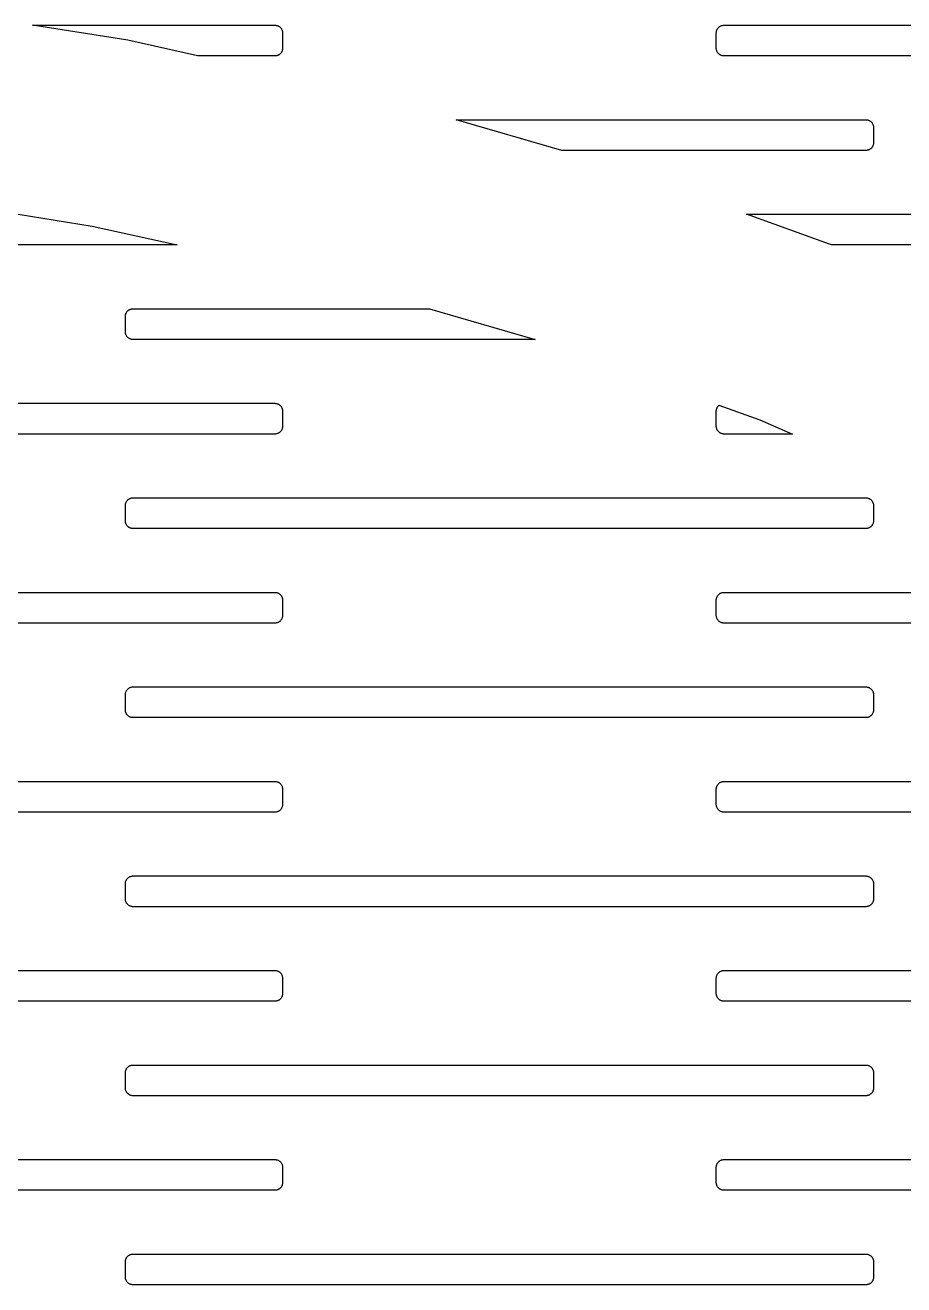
# Model space of a CAD drawing. Header units: metres. Extents: x -217 to 217, y -217 to 217.
# Drawn here: x 26.4 to 63.6, y 108.7 to 162 of the extents above; entities that cross this region are included whole.
import ezdxf

# ---------------------------------------------------------------- set-up
doc = ezdxf.new("R2010")
doc.units = ezdxf.units.M

msp = doc.modelspace()

# ---------------------------------------------------------------- linework, layer by layer
for p, q in [((30.777, 161.339), (26.7414, 161.978)), ((26.7414, 161.978), (37.0028, 161.978)), ((37.0028, 161.978), (37.0232, 161.977)), ((37.0232, 161.977), (37.0435, 161.975)), ((37.0435, 161.975), (37.0637, 161.972)), ((37.0637, 161.972), (37.0836, 161.968)), ((37.0836, 161.968), (37.1032, 161.962)), ((37.1032, 161.962), (37.1224, 161.955)), ((37.1224, 161.955), (37.1412, 161.947)), ((37.1412, 161.947), (37.1594, 161.938)), ((37.1594, 161.938), (37.1769, 161.927)), ((37.1769, 161.927), (37.1938, 161.916)), ((37.1938, 161.916), (37.21, 161.903)), ((37.21, 161.903), (37.2253, 161.89)), ((37.2253, 161.89), (37.2397, 161.875)), ((37.2397, 161.875), (37.2532, 161.86)), ((37.2532, 161.86), (37.2657, 161.844)), ((37.2657, 161.844), (37.2772, 161.827)), ((37.2772, 161.827), (37.2876, 161.809)), ((37.2876, 161.809), (37.2969, 161.791)), ((37.2969, 161.791), (37.305, 161.772)), ((37.305, 161.772), (37.3119, 161.753)), ((37.3119, 161.753), (37.3176, 161.734)), ((37.3176, 161.734), (37.322, 161.714)), ((37.322, 161.714), (37.3252, 161.694)), ((37.3252, 161.694), (37.3271, 161.673)), ((37.3271, 161.673), (37.3278, 161.653)), ((37.3278, 161.653), (37.3278, 161.003)), ((55.6778, 161.653), (55.6784, 161.673)), ((55.6778, 161.003), (55.6778, 161.653)), ((55.6784, 161.673), (55.6804, 161.694)), ((55.6804, 161.694), (55.6835, 161.714)), ((55.6835, 161.714), (55.688, 161.734)), ((55.688, 161.734), (55.6937, 161.753)), ((55.6937, 161.753), (55.7006, 161.772)), ((55.7006, 161.772), (55.7087, 161.791)), ((55.7087, 161.791), (55.718, 161.809)), ((55.718, 161.809), (55.7284, 161.827)), ((55.7284, 161.827), (55.7399, 161.844)), ((55.7399, 161.844), (55.7524, 161.86)), ((55.7524, 161.86), (55.7659, 161.875)), ((55.7659, 161.875), (55.7803, 161.89)), ((55.7803, 161.89), (55.7956, 161.903)), ((55.7956, 161.903), (55.8118, 161.916)), ((55.8118, 161.916), (55.8286, 161.927)), ((55.8286, 161.927), (55.8462, 161.938)), ((55.8462, 161.938), (55.8644, 161.947)), ((55.8644, 161.947), (55.8831, 161.955)), ((55.8831, 161.955), (55.9024, 161.962)), ((55.9024, 161.962), (55.922, 161.968)), ((55.922, 161.968), (55.9419, 161.972)), ((55.9419, 161.972), (55.9621, 161.975)), ((55.9621, 161.975), (55.9824, 161.977)), ((55.9824, 161.977), (56.0028, 161.978)), ((56.0028, 161.978), (87.0028, 161.978)), ((33.7333, 160.678), (30.777, 161.339)), ((37.3271, 160.982), (37.3252, 160.962)), ((37.3278, 161.003), (37.3271, 160.982)), ((55.6784, 160.982), (55.6778, 161.003)), ((55.6804, 160.962), (55.6784, 160.982)), ((37.0028, 160.678), (33.7333, 160.678)), ((37.0232, 160.678), (37.0028, 160.678)), ((37.0435, 160.68), (37.0232, 160.678)), ((37.0637, 160.684), (37.0435, 160.68)), ((37.0836, 160.688), (37.0637, 160.684)), ((37.1032, 160.694), (37.0836, 160.688)), ((37.1224, 160.701), (37.1032, 160.694)), ((37.1412, 160.709), (37.1224, 160.701)), ((37.1594, 160.718), (37.1412, 160.709)), ((37.1769, 160.728), (37.1594, 160.718)), ((37.1938, 160.74), (37.1769, 160.728)), ((37.21, 160.752), (37.1938, 160.74)), ((37.2253, 160.766), (37.21, 160.752)), ((37.2397, 160.78), (37.2253, 160.766)), ((37.2532, 160.796), (37.2397, 160.78)), ((37.2657, 160.812), (37.2532, 160.796)), ((37.2772, 160.829), (37.2657, 160.812)), ((37.2876, 160.846), (37.2772, 160.829)), ((37.2969, 160.864), (37.2876, 160.846)), ((37.305, 160.883), (37.2969, 160.864)), ((37.3119, 160.902), (37.305, 160.883)), ((37.3176, 160.922), (37.3119, 160.902)), ((37.322, 160.942), (37.3176, 160.922)), ((37.3252, 160.962), (37.322, 160.942)), ((55.6835, 160.942), (55.6804, 160.962)), ((55.688, 160.922), (55.6835, 160.942)), ((55.6937, 160.902), (55.688, 160.922)), ((55.7006, 160.883), (55.6937, 160.902)), ((55.7087, 160.864), (55.7006, 160.883)), ((55.718, 160.846), (55.7087, 160.864)), ((55.7284, 160.829), (55.718, 160.846)), ((55.7399, 160.812), (55.7284, 160.829)), ((55.7524, 160.796), (55.7399, 160.812)), ((55.7659, 160.78), (55.7524, 160.796)), ((55.7803, 160.766), (55.7659, 160.78)), ((55.7956, 160.752), (55.7803, 160.766)), ((55.8118, 160.74), (55.7956, 160.752)), ((55.8286, 160.728), (55.8118, 160.74)), ((55.8462, 160.718), (55.8286, 160.728)), ((55.8644, 160.709), (55.8462, 160.718)), ((55.8831, 160.701), (55.8644, 160.709)), ((55.9024, 160.694), (55.8831, 160.701)), ((55.922, 160.688), (55.9024, 160.694)), ((55.9419, 160.684), (55.922, 160.688)), ((55.9621, 160.68), (55.9419, 160.684)), ((55.9824, 160.678), (55.9621, 160.68)), ((56.0028, 160.678), (55.9824, 160.678)), ((87.0028, 160.678), (56.0028, 160.678)), ((49.1419, 156.678), (44.6673, 157.978)), ((44.6673, 157.978), (62.0028, 157.978)), ((62.0028, 157.978), (62.0232, 157.977)), ((62.0232, 157.977), (62.0435, 157.975)), ((62.0435, 157.975), (62.0637, 157.972)), ((62.0637, 157.972), (62.0836, 157.968)), ((62.0836, 157.968), (62.1032, 157.962)), ((62.1032, 157.962), (62.1224, 157.955)), ((62.1224, 157.955), (62.1412, 157.947)), ((62.1412, 157.947), (62.1594, 157.938)), ((62.1594, 157.938), (62.1769, 157.927)), ((62.1769, 157.927), (62.1938, 157.916)), ((62.1938, 157.916), (62.21, 157.903)), ((62.21, 157.903), (62.2253, 157.89)), ((62.2253, 157.89), (62.2397, 157.875)), ((62.2397, 157.875), (62.2532, 157.86)), ((62.2532, 157.86), (62.2657, 157.844)), ((62.2657, 157.844), (62.2772, 157.827)), ((62.2772, 157.827), (62.2876, 157.809)), ((62.2876, 157.809), (62.2969, 157.791)), ((62.2969, 157.791), (62.305, 157.772)), ((62.305, 157.772), (62.3119, 157.753)), ((62.3119, 157.753), (62.3176, 157.734)), ((62.3176, 157.734), (62.322, 157.714)), ((62.322, 157.714), (62.3252, 157.694)), ((62.3252, 157.694), (62.3271, 157.673)), ((62.3271, 157.673), (62.3278, 157.653)), ((62.3278, 157.653), (62.3278, 157.003)), ((62.1412, 156.709), (62.1224, 156.701)), ((62.1594, 156.718), (62.1412, 156.709)), ((62.1769, 156.728), (62.1594, 156.718)), ((62.1938, 156.74), (62.1769, 156.728)), ((62.21, 156.752), (62.1938, 156.74)), ((62.2253, 156.766), (62.21, 156.752)), ((62.2397, 156.78), (62.2253, 156.766)), ((62.2532, 156.796), (62.2397, 156.78)), ((62.2657, 156.812), (62.2532, 156.796)), ((62.2772, 156.829), (62.2657, 156.812)), ((62.2876, 156.846), (62.2772, 156.829)), ((62.2969, 156.864), (62.2876, 156.846)), ((62.305, 156.883), (62.2969, 156.864)), ((62.3119, 156.902), (62.305, 156.883)), ((62.3176, 156.922), (62.3119, 156.902)), ((62.322, 156.942), (62.3176, 156.922)), ((62.3252, 156.962), (62.322, 156.942)), ((62.3271, 156.982), (62.3252, 156.962)), ((62.3278, 157.003), (62.3271, 156.982)), ((62.0028, 156.678), (49.1419, 156.678)), ((62.0232, 156.678), (62.0028, 156.678)), ((62.0435, 156.68), (62.0232, 156.678)), ((62.0637, 156.684), (62.0435, 156.68)), ((62.0836, 156.688), (62.0637, 156.684)), ((62.1032, 156.694), (62.0836, 156.688)), ((62.1224, 156.701), (62.1032, 156.694)), ((26.137, 153.978), (29.2779, 153.48)), ((60.4637, 152.714), (56.9529, 153.978)), ((56.9529, 153.978), (87.0028, 153.978)), ((29.2779, 153.48), (32.8682, 152.678)), ((32.8682, 152.678), (6.00279, 152.678)), ((60.547, 152.678), (60.4637, 152.714)), ((87.0028, 152.678), (60.547, 152.678)), ((30.7006, 149.772), (30.7087, 149.791)), ((30.7087, 149.791), (30.718, 149.809)), ((30.718, 149.809), (30.7284, 149.827)), ((30.7284, 149.827), (30.7399, 149.844)), ((30.7399, 149.844), (30.7524, 149.86)), ((30.7524, 149.86), (30.7659, 149.875)), ((30.7659, 149.875), (30.7803, 149.89)), ((30.7803, 149.89), (30.7956, 149.903)), ((30.7956, 149.903), (30.8118, 149.916)), ((30.8118, 149.916), (30.8286, 149.927)), ((30.8286, 149.927), (30.8462, 149.938)), ((30.8462, 149.938), (30.8644, 149.947)), ((30.8644, 149.947), (30.8831, 149.955)), ((30.8831, 149.955), (30.9024, 149.962)), ((30.9024, 149.962), (30.922, 149.968)), ((30.922, 149.968), (30.9419, 149.972)), ((30.9419, 149.972), (30.9621, 149.975)), ((30.9621, 149.975), (30.9824, 149.977)), ((30.9824, 149.977), (31.0028, 149.978)), ((31.0028, 149.978), (43.5428, 149.978)), ((43.5428, 149.978), (48.0175, 148.678)), ((30.6778, 149.653), (30.6784, 149.673)), ((30.6778, 149.003), (30.6778, 149.653)), ((30.6784, 149.673), (30.6804, 149.694)), ((30.6804, 149.694), (30.6835, 149.714)), ((30.6835, 149.714), (30.688, 149.734)), ((30.688, 149.734), (30.6937, 149.753)), ((30.6937, 149.753), (30.7006, 149.772)), ((30.6784, 148.982), (30.6778, 149.003)), ((30.6804, 148.962), (30.6784, 148.982)), ((30.6835, 148.942), (30.6804, 148.962)), ((30.688, 148.922), (30.6835, 148.942)), ((30.6937, 148.902), (30.688, 148.922)), ((30.7006, 148.883), (30.6937, 148.902)), ((30.7087, 148.864), (30.7006, 148.883)), ((30.718, 148.846), (30.7087, 148.864)), ((30.7284, 148.829), (30.718, 148.846)), ((30.7399, 148.812), (30.7284, 148.829)), ((30.7524, 148.796), (30.7399, 148.812)), ((30.7659, 148.78), (30.7524, 148.796)), ((30.7803, 148.766), (30.7659, 148.78)), ((30.7956, 148.752), (30.7803, 148.766)), ((30.8118, 148.74), (30.7956, 148.752)), ((30.8286, 148.728), (30.8118, 148.74)), ((30.8462, 148.718), (30.8286, 148.728)), ((30.8644, 148.709), (30.8462, 148.718)), ((30.8831, 148.701), (30.8644, 148.709)), ((30.9024, 148.694), (30.8831, 148.701)), ((30.922, 148.688), (30.9024, 148.694)), ((30.9419, 148.684), (30.922, 148.688)), ((30.9621, 148.68), (30.9419, 148.684)), ((30.9824, 148.678), (30.9621, 148.68)), ((31.0028, 148.678), (30.9824, 148.678)), ((48.0175, 148.678), (31.0028, 148.678)), ((6.00279, 145.978), (37.0028, 145.978)), ((37.0028, 145.978), (37.0232, 145.977)), ((37.0232, 145.977), (37.0435, 145.975)), ((37.0435, 145.975), (37.0637, 145.972)), ((37.0637, 145.972), (37.0836, 145.968)), ((37.0836, 145.968), (37.1032, 145.962)), ((37.1032, 145.962), (37.1224, 145.955)), ((37.1224, 145.955), (37.1412, 145.947)), ((37.1412, 145.947), (37.1594, 145.938)), ((37.1594, 145.938), (37.1769, 145.927)), ((37.1769, 145.927), (37.1938, 145.916)), ((37.1938, 145.916), (37.21, 145.903)), ((37.21, 145.903), (37.2253, 145.89)), ((37.2253, 145.89), (37.2397, 145.875)), ((37.2397, 145.875), (37.2532, 145.86)), ((37.2532, 145.86), (37.2657, 145.844)), ((37.2657, 145.844), (37.2772, 145.827)), ((37.2772, 145.827), (37.2876, 145.809)), ((37.2876, 145.809), (37.2969, 145.791)), ((37.2969, 145.791), (37.305, 145.772)), ((37.305, 145.772), (37.3119, 145.753)), ((37.3119, 145.753), (37.3176, 145.734)), ((37.3176, 145.734), (37.322, 145.714)), ((37.322, 145.714), (37.3252, 145.694)), ((37.3252, 145.694), (37.3271, 145.673)), ((37.3271, 145.673), (37.3278, 145.653)), ((37.3278, 145.653), (37.3278, 145.003)), ((55.6778, 145.653), (55.6784, 145.673)), ((55.6778, 145.003), (55.6778, 145.653)), ((55.6784, 145.673), (55.6804, 145.694)), ((55.6804, 145.694), (55.6835, 145.714)), ((55.6835, 145.714), (55.688, 145.734)), ((55.688, 145.734), (55.6937, 145.753)), ((55.6937, 145.753), (55.7006, 145.772)), ((55.7006, 145.772), (55.7087, 145.791)), ((55.7087, 145.791), (55.718, 145.809)), ((55.718, 145.809), (55.7284, 145.827)), ((55.7284, 145.827), (55.7399, 145.844)), ((55.7399, 145.844), (55.7524, 145.86)), ((55.7524, 145.86), (55.7659, 145.875)), ((55.7659, 145.875), (55.7803, 145.89)), ((55.7803, 145.89), (55.7898, 145.898)), ((55.7898, 145.898), (57.5187, 145.276)), ((37.3271, 144.982), (37.3252, 144.962)), ((37.3278, 145.003), (37.3271, 144.982)), ((55.6784, 144.982), (55.6778, 145.003)), ((55.6804, 144.962), (55.6784, 144.982)), ((57.5187, 145.276), (58.9002, 144.678)), ((37.0028, 144.678), (6.00279, 144.678)), ((37.0232, 144.678), (37.0028, 144.678)), ((37.0435, 144.68), (37.0232, 144.678)), ((37.0637, 144.684), (37.0435, 144.68)), ((37.0836, 144.688), (37.0637, 144.684)), ((37.1032, 144.694), (37.0836, 144.688)), ((37.1224, 144.701), (37.1032, 144.694)), ((37.1412, 144.709), (37.1224, 144.701)), ((37.1594, 144.718), (37.1412, 144.709)), ((37.1769, 144.728), (37.1594, 144.718)), ((37.1938, 144.74), (37.1769, 144.728)), ((37.21, 144.752), (37.1938, 144.74)), ((37.2253, 144.766), (37.21, 144.752)), ((37.2397, 144.78), (37.2253, 144.766)), ((37.2532, 144.796), (37.2397, 144.78)), ((37.2657, 144.812), (37.2532, 144.796)), ((37.2772, 144.829), (37.2657, 144.812)), ((37.2876, 144.846), (37.2772, 144.829)), ((37.2969, 144.864), (37.2876, 144.846)), ((37.305, 144.883), (37.2969, 144.864)), ((37.3119, 144.902), (37.305, 144.883)), ((37.3176, 144.922), (37.3119, 144.902)), ((37.322, 144.942), (37.3176, 144.922)), ((37.3252, 144.962), (37.322, 144.942)), ((55.6835, 144.942), (55.6804, 144.962)), ((55.688, 144.922), (55.6835, 144.942)), ((55.6937, 144.902), (55.688, 144.922)), ((55.7006, 144.883), (55.6937, 144.902)), ((55.7087, 144.864), (55.7006, 144.883)), ((55.718, 144.846), (55.7087, 144.864)), ((55.7284, 144.829), (55.718, 144.846)), ((55.7399, 144.812), (55.7284, 144.829)), ((55.7524, 144.796), (55.7399, 144.812)), ((55.7659, 144.78), (55.7524, 144.796)), ((55.7803, 144.766), (55.7659, 144.78)), ((55.7956, 144.752), (55.7803, 144.766)), ((55.8118, 144.74), (55.7956, 144.752)), ((55.8286, 144.728), (55.8118, 144.74)), ((55.8462, 144.718), (55.8286, 144.728)), ((55.8644, 144.709), (55.8462, 144.718)), ((55.8831, 144.701), (55.8644, 144.709)), ((55.9024, 144.694), (55.8831, 144.701)), ((55.922, 144.688), (55.9024, 144.694)), ((55.9419, 144.684), (55.922, 144.688)), ((55.9621, 144.68), (55.9419, 144.684)), ((55.9824, 144.678), (55.9621, 144.68)), ((56.0028, 144.678), (55.9824, 144.678)), ((58.9002, 144.678), (56.0028, 144.678)), ((30.7006, 141.772), (30.7087, 141.791)), ((30.7087, 141.791), (30.718, 141.809)), ((30.718, 141.809), (30.7284, 141.827)), ((30.7284, 141.827), (30.7399, 141.844)), ((30.7399, 141.844), (30.7524, 141.86)), ((30.7524, 141.86), (30.7659, 141.875)), ((30.7659, 141.875), (30.7803, 141.89)), ((30.7803, 141.89), (30.7956, 141.903)), ((30.7956, 141.903), (30.8118, 141.916)), ((30.8118, 141.916), (30.8286, 141.927)), ((30.8286, 141.927), (30.8462, 141.938)), ((30.8462, 141.938), (30.8644, 141.947)), ((30.8644, 141.947), (30.8831, 141.955)), ((30.8831, 141.955), (30.9024, 141.962)), ((30.9024, 141.962), (30.922, 141.968)), ((30.922, 141.968), (30.9419, 141.972)), ((30.9419, 141.972), (30.9621, 141.975)), ((30.9621, 141.975), (30.9824, 141.977)), ((30.9824, 141.977), (31.0028, 141.978)), ((31.0028, 141.978), (62.0028, 141.978)), ((62.0028, 141.978), (62.0232, 141.977)), ((62.0232, 141.977), (62.0435, 141.975)), ((62.0435, 141.975), (62.0637, 141.972)), ((62.0637, 141.972), (62.0836, 141.968)), ((62.0836, 141.968), (62.1032, 141.962)), ((62.1032, 141.962), (62.1224, 141.955)), ((62.1224, 141.955), (62.1412, 141.947)), ((62.1412, 141.947), (62.1594, 141.938)), ((62.1594, 141.938), (62.1769, 141.927)), ((62.1769, 141.927), (62.1938, 141.916)), ((62.1938, 141.916), (62.21, 141.903)), ((62.21, 141.903), (62.2253, 141.89)), ((62.2253, 141.89), (62.2397, 141.875)), ((62.2397, 141.875), (62.2532, 141.86)), ((62.2532, 141.86), (62.2657, 141.844)), ((62.2657, 141.844), (62.2772, 141.827)), ((62.2772, 141.827), (62.2876, 141.809)), ((62.2876, 141.809), (62.2969, 141.791)), ((62.2969, 141.791), (62.305, 141.772)), ((30.6778, 141.653), (30.6784, 141.673)), ((30.6778, 141.003), (30.6778, 141.653)), ((30.6784, 141.673), (30.6804, 141.694)), ((30.6804, 141.694), (30.6835, 141.714)), ((30.6835, 141.714), (30.688, 141.734)), ((30.688, 141.734), (30.6937, 141.753)), ((30.6937, 141.753), (30.7006, 141.772)), ((62.305, 141.772), (62.3119, 141.753)), ((62.3119, 141.753), (62.3176, 141.734)), ((62.3176, 141.734), (62.322, 141.714)), ((62.322, 141.714), (62.3252, 141.694)), ((62.3252, 141.694), (62.3271, 141.673)), ((62.3271, 141.673), (62.3278, 141.653)), ((62.3278, 141.653), (62.3278, 141.003)), ((30.6784, 140.982), (30.6778, 141.003)), ((30.6804, 140.962), (30.6784, 140.982)), ((30.6835, 140.942), (30.6804, 140.962)), ((30.688, 140.922), (30.6835, 140.942)), ((30.6937, 140.902), (30.688, 140.922)), ((30.7006, 140.883), (30.6937, 140.902)), ((30.7087, 140.864), (30.7006, 140.883)), ((30.718, 140.846), (30.7087, 140.864)), ((30.7284, 140.829), (30.718, 140.846)), ((30.7399, 140.812), (30.7284, 140.829)), ((30.7524, 140.796), (30.7399, 140.812)), ((30.7659, 140.78), (30.7524, 140.796)), ((30.7803, 140.766), (30.7659, 140.78)), ((30.7956, 140.752), (30.7803, 140.766)), ((30.8118, 140.74), (30.7956, 140.752)), ((30.8286, 140.728), (30.8118, 140.74)), ((30.8462, 140.718), (30.8286, 140.728)), ((30.8644, 140.709), (30.8462, 140.718)), ((62.1594, 140.718), (62.1412, 140.709)), ((62.1769, 140.728), (62.1594, 140.718)), ((62.1938, 140.74), (62.1769, 140.728)), ((62.21, 140.752), (62.1938, 140.74)), ((62.2253, 140.766), (62.21, 140.752)), ((62.2397, 140.78), (62.2253, 140.766)), ((62.2532, 140.796), (62.2397, 140.78)), ((62.2657, 140.812), (62.2532, 140.796)), ((62.2772, 140.829), (62.2657, 140.812)), ((62.2876, 140.846), (62.2772, 140.829)), ((62.2969, 140.864), (62.2876, 140.846)), ((62.305, 140.883), (62.2969, 140.864)), ((62.3119, 140.902), (62.305, 140.883)), ((62.3176, 140.922), (62.3119, 140.902)), ((62.322, 140.942), (62.3176, 140.922)), ((62.3252, 140.962), (62.322, 140.942)), ((62.3271, 140.982), (62.3252, 140.962)), ((62.3278, 141.003), (62.3271, 140.982)), ((30.8831, 140.701), (30.8644, 140.709)), ((30.9024, 140.694), (30.8831, 140.701)), ((30.922, 140.688), (30.9024, 140.694)), ((30.9419, 140.684), (30.922, 140.688)), ((30.9621, 140.68), (30.9419, 140.684)), ((30.9824, 140.678), (30.9621, 140.68)), ((31.0028, 140.678), (30.9824, 140.678)), ((62.0028, 140.678), (31.0028, 140.678)), ((62.0232, 140.678), (62.0028, 140.678)), ((62.0435, 140.68), (62.0232, 140.678)), ((62.0637, 140.684), (62.0435, 140.68)), ((62.0836, 140.688), (62.0637, 140.684)), ((62.1032, 140.694), (62.0836, 140.688)), ((62.1224, 140.701), (62.1032, 140.694)), ((62.1412, 140.709), (62.1224, 140.701)), ((6.00279, 137.978), (37.0028, 137.978)), ((37.0028, 137.978), (37.0232, 137.977)), ((37.0232, 137.977), (37.0435, 137.975)), ((37.0435, 137.975), (37.0637, 137.972)), ((37.0637, 137.972), (37.0836, 137.968)), ((37.0836, 137.968), (37.1032, 137.962)), ((37.1032, 137.962), (37.1224, 137.955)), ((37.1224, 137.955), (37.1412, 137.947)), ((37.1412, 137.947), (37.1594, 137.938)), ((37.1594, 137.938), (37.1769, 137.927)), ((37.1769, 137.927), (37.1938, 137.916)), ((37.1938, 137.916), (37.21, 137.903)), ((37.21, 137.903), (37.2253, 137.89)), ((37.2253, 137.89), (37.2397, 137.875)), ((37.2397, 137.875), (37.2532, 137.86)), ((37.2532, 137.86), (37.2657, 137.844)), ((37.2657, 137.844), (37.2772, 137.827)), ((37.2772, 137.827), (37.2876, 137.809)), ((37.2876, 137.809), (37.2969, 137.791)), ((37.2969, 137.791), (37.305, 137.772)), ((37.305, 137.772), (37.3119, 137.753)), ((37.3119, 137.753), (37.3176, 137.734)), ((37.3176, 137.734), (37.322, 137.714)), ((37.322, 137.714), (37.3252, 137.694)), ((37.3252, 137.694), (37.3271, 137.673)), ((37.3271, 137.673), (37.3278, 137.653)), ((37.3278, 137.653), (37.3278, 137.003)), ((55.6778, 137.653), (55.6784, 137.673)), ((55.6778, 137.003), (55.6778, 137.653)), ((55.6784, 137.673), (55.6804, 137.694)), ((55.6804, 137.694), (55.6835, 137.714)), ((55.6835, 137.714), (55.688, 137.734)), ((55.688, 137.734), (55.6937, 137.753)), ((55.6937, 137.753), (55.7006, 137.772)), ((55.7006, 137.772), (55.7087, 137.791)), ((55.7087, 137.791), (55.718, 137.809)), ((55.718, 137.809), (55.7284, 137.827)), ((55.7284, 137.827), (55.7399, 137.844)), ((55.7399, 137.844), (55.7524, 137.86)), ((55.7524, 137.86), (55.7659, 137.875)), ((55.7659, 137.875), (55.7803, 137.89)), ((55.7803, 137.89), (55.7956, 137.903)), ((55.7956, 137.903), (55.8118, 137.916)), ((55.8118, 137.916), (55.8286, 137.927)), ((55.8286, 137.927), (55.8462, 137.938)), ((55.8462, 137.938), (55.8644, 137.947)), ((55.8644, 137.947), (55.8831, 137.955)), ((55.8831, 137.955), (55.9024, 137.962)), ((55.9024, 137.962), (55.922, 137.968)), ((55.922, 137.968), (55.9419, 137.972)), ((55.9419, 137.972), (55.9621, 137.975)), ((55.9621, 137.975), (55.9824, 137.977)), ((55.9824, 137.977), (56.0028, 137.978)), ((56.0028, 137.978), (73.1991, 137.978)), ((37.3271, 136.982), (37.3252, 136.962)), ((37.3278, 137.003), (37.3271, 136.982)), ((55.6784, 136.982), (55.6778, 137.003)), ((55.6804, 136.962), (55.6784, 136.982)), ((37.0028, 136.678), (6.00279, 136.678)), ((37.0232, 136.678), (37.0028, 136.678)), ((37.0435, 136.68), (37.0232, 136.678)), ((37.0637, 136.684), (37.0435, 136.68)), ((37.0836, 136.688), (37.0637, 136.684)), ((37.1032, 136.694), (37.0836, 136.688)), ((37.1224, 136.701), (37.1032, 136.694)), ((37.1412, 136.709), (37.1224, 136.701)), ((37.1594, 136.718), (37.1412, 136.709)), ((37.1769, 136.728), (37.1594, 136.718)), ((37.1938, 136.74), (37.1769, 136.728)), ((37.21, 136.752), (37.1938, 136.74)), ((37.2253, 136.766), (37.21, 136.752)), ((37.2397, 136.78), (37.2253, 136.766)), ((37.2532, 136.796), (37.2397, 136.78)), ((37.2657, 136.812), (37.2532, 136.796)), ((37.2772, 136.829), (37.2657, 136.812)), ((37.2876, 136.846), (37.2772, 136.829)), ((37.2969, 136.864), (37.2876, 136.846)), ((37.305, 136.883), (37.2969, 136.864)), ((37.3119, 136.902), (37.305, 136.883)), ((37.3176, 136.922), (37.3119, 136.902)), ((37.322, 136.942), (37.3176, 136.922)), ((37.3252, 136.962), (37.322, 136.942)), ((55.6835, 136.942), (55.6804, 136.962)), ((55.688, 136.922), (55.6835, 136.942)), ((55.6937, 136.902), (55.688, 136.922)), ((55.7006, 136.883), (55.6937, 136.902)), ((55.7087, 136.864), (55.7006, 136.883)), ((55.718, 136.846), (55.7087, 136.864)), ((55.7284, 136.829), (55.718, 136.846)), ((55.7399, 136.812), (55.7284, 136.829)), ((55.7524, 136.796), (55.7399, 136.812)), ((55.7659, 136.78), (55.7524, 136.796)), ((55.7803, 136.766), (55.7659, 136.78)), ((55.7956, 136.752), (55.7803, 136.766)), ((55.8118, 136.74), (55.7956, 136.752)), ((55.8286, 136.728), (55.8118, 136.74)), ((55.8462, 136.718), (55.8286, 136.728)), ((55.8644, 136.709), (55.8462, 136.718)), ((55.8831, 136.701), (55.8644, 136.709)), ((55.9024, 136.694), (55.8831, 136.701)), ((55.922, 136.688), (55.9024, 136.694)), ((55.9419, 136.684), (55.922, 136.688)), ((55.9621, 136.68), (55.9419, 136.684)), ((55.9824, 136.678), (55.9621, 136.68)), ((56.0028, 136.678), (55.9824, 136.678)), ((75.6844, 136.678), (56.0028, 136.678)), ((30.7006, 133.772), (30.7087, 133.791)), ((30.7087, 133.791), (30.718, 133.809)), ((30.718, 133.809), (30.7284, 133.827)), ((30.7284, 133.827), (30.7399, 133.844)), ((30.7399, 133.844), (30.7524, 133.86)), ((30.7524, 133.86), (30.7659, 133.875)), ((30.7659, 133.875), (30.7803, 133.89)), ((30.7803, 133.89), (30.7956, 133.903)), ((30.7956, 133.903), (30.8118, 133.916)), ((30.8118, 133.916), (30.8286, 133.927)), ((30.8286, 133.927), (30.8462, 133.938)), ((30.8462, 133.938), (30.8644, 133.947)), ((30.8644, 133.947), (30.8831, 133.955)), ((30.8831, 133.955), (30.9024, 133.962)), ((30.9024, 133.962), (30.922, 133.968)), ((30.922, 133.968), (30.9419, 133.972)), ((30.9419, 133.972), (30.9621, 133.975)), ((30.9621, 133.975), (30.9824, 133.977)), ((30.9824, 133.977), (31.0028, 133.978)), ((31.0028, 133.978), (62.0028, 133.978)), ((62.0028, 133.978), (62.0232, 133.977)), ((62.0232, 133.977), (62.0435, 133.975)), ((62.0435, 133.975), (62.0637, 133.972)), ((62.0637, 133.972), (62.0836, 133.968)), ((62.0836, 133.968), (62.1032, 133.962)), ((62.1032, 133.962), (62.1224, 133.955)), ((62.1224, 133.955), (62.1412, 133.947)), ((62.1412, 133.947), (62.1594, 133.938)), ((62.1594, 133.938), (62.1769, 133.927)), ((62.1769, 133.927), (62.1938, 133.916)), ((62.1938, 133.916), (62.21, 133.903)), ((62.21, 133.903), (62.2253, 133.89)), ((62.2253, 133.89), (62.2397, 133.875)), ((62.2397, 133.875), (62.2532, 133.86)), ((62.2532, 133.86), (62.2657, 133.844)), ((62.2657, 133.844), (62.2772, 133.827)), ((62.2772, 133.827), (62.2876, 133.809)), ((62.2876, 133.809), (62.2969, 133.791)), ((62.2969, 133.791), (62.305, 133.772)), ((30.6778, 133.653), (30.6784, 133.673)), ((30.6778, 133.003), (30.6778, 133.653)), ((30.6784, 133.673), (30.6804, 133.694)), ((30.6804, 133.694), (30.6835, 133.714)), ((30.6835, 133.714), (30.688, 133.734)), ((30.688, 133.734), (30.6937, 133.753)), ((30.6937, 133.753), (30.7006, 133.772)), ((62.305, 133.772), (62.3119, 133.753)), ((62.3119, 133.753), (62.3176, 133.734)), ((62.3176, 133.734), (62.322, 133.714)), ((62.322, 133.714), (62.3252, 133.694)), ((62.3252, 133.694), (62.3271, 133.673)), ((62.3271, 133.673), (62.3278, 133.653)), ((62.3278, 133.653), (62.3278, 133.003)), ((30.6784, 132.982), (30.6778, 133.003)), ((30.6804, 132.962), (30.6784, 132.982)), ((30.6835, 132.942), (30.6804, 132.962)), ((30.688, 132.922), (30.6835, 132.942)), ((30.6937, 132.902), (30.688, 132.922)), ((30.7006, 132.883), (30.6937, 132.902)), ((30.7087, 132.864), (30.7006, 132.883)), ((30.718, 132.846), (30.7087, 132.864)), ((30.7284, 132.829), (30.718, 132.846)), ((30.7399, 132.812), (30.7284, 132.829)), ((30.7524, 132.796), (30.7399, 132.812)), ((30.7659, 132.78), (30.7524, 132.796)), ((30.7803, 132.766), (30.7659, 132.78)), ((30.7956, 132.752), (30.7803, 132.766)), ((30.8118, 132.74), (30.7956, 132.752)), ((30.8286, 132.728), (30.8118, 132.74)), ((30.8462, 132.718), (30.8286, 132.728)), ((30.8644, 132.709), (30.8462, 132.718)), ((62.1594, 132.718), (62.1412, 132.709)), ((62.1769, 132.728), (62.1594, 132.718)), ((62.1938, 132.74), (62.1769, 132.728)), ((62.21, 132.752), (62.1938, 132.74)), ((62.2253, 132.766), (62.21, 132.752)), ((62.2397, 132.78), (62.2253, 132.766)), ((62.2532, 132.796), (62.2397, 132.78)), ((62.2657, 132.812), (62.2532, 132.796)), ((62.2772, 132.829), (62.2657, 132.812)), ((62.2876, 132.846), (62.2772, 132.829)), ((62.2969, 132.864), (62.2876, 132.846)), ((62.305, 132.883), (62.2969, 132.864)), ((62.3119, 132.902), (62.305, 132.883)), ((62.3176, 132.922), (62.3119, 132.902)), ((62.322, 132.942), (62.3176, 132.922)), ((62.3252, 132.962), (62.322, 132.942)), ((62.3271, 132.982), (62.3252, 132.962)), ((62.3278, 133.003), (62.3271, 132.982)), ((30.8831, 132.701), (30.8644, 132.709)), ((30.9024, 132.694), (30.8831, 132.701)), ((30.922, 132.688), (30.9024, 132.694)), ((30.9419, 132.684), (30.922, 132.688)), ((30.9621, 132.68), (30.9419, 132.684)), ((30.9824, 132.678), (30.9621, 132.68)), ((31.0028, 132.678), (30.9824, 132.678)), ((62.0028, 132.678), (31.0028, 132.678)), ((62.0232, 132.678), (62.0028, 132.678)), ((62.0435, 132.68), (62.0232, 132.678)), ((62.0637, 132.684), (62.0435, 132.68)), ((62.0836, 132.688), (62.0637, 132.684)), ((62.1032, 132.694), (62.0836, 132.688)), ((62.1224, 132.701), (62.1032, 132.694)), ((62.1412, 132.709), (62.1224, 132.701)), ((6.00279, 129.978), (37.0028, 129.978)), ((37.0028, 129.978), (37.0232, 129.977)), ((37.0232, 129.977), (37.0435, 129.975)), ((37.0435, 129.975), (37.0637, 129.972)), ((37.0637, 129.972), (37.0836, 129.968)), ((37.0836, 129.968), (37.1032, 129.962)), ((37.1032, 129.962), (37.1224, 129.955)), ((37.1224, 129.955), (37.1412, 129.947)), ((37.1412, 129.947), (37.1594, 129.938)), ((37.1594, 129.938), (37.1769, 129.927)), ((37.1769, 129.927), (37.1938, 129.916)), ((37.1938, 129.916), (37.21, 129.903)), ((37.21, 129.903), (37.2253, 129.89)), ((37.2253, 129.89), (37.2397, 129.875)), ((37.2397, 129.875), (37.2532, 129.86)), ((37.2532, 129.86), (37.2657, 129.844)), ((37.2657, 129.844), (37.2772, 129.827)), ((37.2772, 129.827), (37.2876, 129.809)), ((37.2876, 129.809), (37.2969, 129.791)), ((37.2969, 129.791), (37.305, 129.772)), ((37.305, 129.772), (37.3119, 129.753)), ((37.3119, 129.753), (37.3176, 129.734)), ((37.3176, 129.734), (37.322, 129.714)), ((37.322, 129.714), (37.3252, 129.694)), ((37.3252, 129.694), (37.3271, 129.673)), ((37.3271, 129.673), (37.3278, 129.653)), ((37.3278, 129.653), (37.3278, 129.003)), ((55.6778, 129.653), (55.6784, 129.673)), ((55.6778, 129.003), (55.6778, 129.653)), ((55.6784, 129.673), (55.6804, 129.694)), ((55.6804, 129.694), (55.6835, 129.714)), ((55.6835, 129.714), (55.688, 129.734)), ((55.688, 129.734), (55.6937, 129.753)), ((55.6937, 129.753), (55.7006, 129.772)), ((55.7006, 129.772), (55.7087, 129.791)), ((55.7087, 129.791), (55.718, 129.809)), ((55.718, 129.809), (55.7284, 129.827)), ((55.7284, 129.827), (55.7399, 129.844)), ((55.7399, 129.844), (55.7524, 129.86)), ((55.7524, 129.86), (55.7659, 129.875)), ((55.7659, 129.875), (55.7803, 129.89)), ((55.7803, 129.89), (55.7956, 129.903)), ((55.7956, 129.903), (55.8118, 129.916)), ((55.8118, 129.916), (55.8286, 129.927)), ((55.8286, 129.927), (55.8462, 129.938)), ((55.8462, 129.938), (55.8644, 129.947)), ((55.8644, 129.947), (55.8831, 129.955)), ((55.8831, 129.955), (55.9024, 129.962)), ((55.9024, 129.962), (55.922, 129.968)), ((55.922, 129.968), (55.9419, 129.972)), ((55.9419, 129.972), (55.9621, 129.975)), ((55.9621, 129.975), (55.9824, 129.977)), ((55.9824, 129.977), (56.0028, 129.978)), ((56.0028, 129.978), (86.5862, 129.978)), ((37.3278, 129.003), (37.3271, 128.982)), ((55.6784, 128.982), (55.6778, 129.003)), ((37.0028, 128.678), (6.00279, 128.678)), ((37.0232, 128.678), (37.0028, 128.678)), ((37.0435, 128.68), (37.0232, 128.678)), ((37.0637, 128.684), (37.0435, 128.68)), ((37.0836, 128.688), (37.0637, 128.684)), ((37.1032, 128.694), (37.0836, 128.688)), ((37.1224, 128.701), (37.1032, 128.694)), ((37.1412, 128.709), (37.1224, 128.701)), ((37.1594, 128.718), (37.1412, 128.709)), ((37.1769, 128.728), (37.1594, 128.718)), ((37.1938, 128.74), (37.1769, 128.728)), ((37.21, 128.752), (37.1938, 128.74)), ((37.2253, 128.766), (37.21, 128.752)), ((37.2397, 128.78), (37.2253, 128.766)), ((37.2532, 128.796), (37.2397, 128.78)), ((37.2657, 128.812), (37.2532, 128.796)), ((37.2772, 128.829), (37.2657, 128.812)), ((37.2876, 128.846), (37.2772, 128.829)), ((37.2969, 128.864), (37.2876, 128.846)), ((37.305, 128.883), (37.2969, 128.864)), ((37.3119, 128.902), (37.305, 128.883)), ((37.3176, 128.922), (37.3119, 128.902)), ((37.322, 128.942), (37.3176, 128.922)), ((37.3252, 128.962), (37.322, 128.942)), ((37.3271, 128.982), (37.3252, 128.962)), ((55.6804, 128.962), (55.6784, 128.982)), ((55.6835, 128.942), (55.6804, 128.962)), ((55.688, 128.922), (55.6835, 128.942)), ((55.6937, 128.902), (55.688, 128.922)), ((55.7006, 128.883), (55.6937, 128.902)), ((55.7087, 128.864), (55.7006, 128.883)), ((55.718, 128.846), (55.7087, 128.864)), ((55.7284, 128.829), (55.718, 128.846)), ((55.7399, 128.812), (55.7284, 128.829)), ((55.7524, 128.796), (55.7399, 128.812)), ((55.7659, 128.78), (55.7524, 128.796)), ((55.7803, 128.766), (55.7659, 128.78)), ((55.7956, 128.752), (55.7803, 128.766)), ((55.8118, 128.74), (55.7956, 128.752)), ((55.8286, 128.728), (55.8118, 128.74)), ((55.8462, 128.718), (55.8286, 128.728)), ((55.8644, 128.709), (55.8462, 128.718)), ((55.8831, 128.701), (55.8644, 128.709)), ((55.9024, 128.694), (55.8831, 128.701)), ((55.922, 128.688), (55.9024, 128.694)), ((55.9419, 128.684), (55.922, 128.688)), ((55.9621, 128.68), (55.9419, 128.684)), ((55.9824, 128.678), (55.9621, 128.68)), ((56.0028, 128.678), (55.9824, 128.678)), ((87.0028, 128.678), (56.0028, 128.678)), ((30.7006, 125.772), (30.7087, 125.791)), ((30.7087, 125.791), (30.718, 125.809)), ((30.718, 125.809), (30.7284, 125.827)), ((30.7284, 125.827), (30.7399, 125.844)), ((30.7399, 125.844), (30.7524, 125.86)), ((30.7524, 125.86), (30.7659, 125.875)), ((30.7659, 125.875), (30.7803, 125.89)), ((30.7803, 125.89), (30.7956, 125.903)), ((30.7956, 125.903), (30.8118, 125.916)), ((30.8118, 125.916), (30.8286, 125.927)), ((30.8286, 125.927), (30.8462, 125.938)), ((30.8462, 125.938), (30.8644, 125.947)), ((30.8644, 125.947), (30.8831, 125.955)), ((30.8831, 125.955), (30.9024, 125.962)), ((30.9024, 125.962), (30.922, 125.968)), ((30.922, 125.968), (30.9419, 125.972)), ((30.9419, 125.972), (30.9621, 125.975)), ((30.9621, 125.975), (30.9824, 125.977)), ((30.9824, 125.977), (31.0028, 125.978)), ((31.0028, 125.978), (62.0028, 125.978)), ((62.0028, 125.978), (62.0232, 125.977)), ((62.0232, 125.977), (62.0435, 125.975)), ((62.0435, 125.975), (62.0637, 125.972)), ((62.0637, 125.972), (62.0836, 125.968)), ((62.0836, 125.968), (62.1032, 125.962)), ((62.1032, 125.962), (62.1224, 125.955)), ((62.1224, 125.955), (62.1412, 125.947)), ((62.1412, 125.947), (62.1594, 125.938)), ((62.1594, 125.938), (62.1769, 125.927)), ((62.1769, 125.927), (62.1938, 125.916)), ((62.1938, 125.916), (62.21, 125.903)), ((62.21, 125.903), (62.2253, 125.89)), ((62.2253, 125.89), (62.2397, 125.875)), ((62.2397, 125.875), (62.2532, 125.86)), ((62.2532, 125.86), (62.2657, 125.844)), ((62.2657, 125.844), (62.2772, 125.827)), ((62.2772, 125.827), (62.2876, 125.809)), ((62.2876, 125.809), (62.2969, 125.791)), ((62.2969, 125.791), (62.305, 125.772)), ((30.6778, 125.653), (30.6784, 125.673)), ((30.6778, 125.003), (30.6778, 125.653)), ((30.6784, 125.673), (30.6804, 125.694)), ((30.6804, 125.694), (30.6835, 125.714)), ((30.6835, 125.714), (30.688, 125.734)), ((30.688, 125.734), (30.6937, 125.753)), ((30.6937, 125.753), (30.7006, 125.772)), ((62.305, 125.772), (62.3119, 125.753)), ((62.3119, 125.753), (62.3176, 125.734)), ((62.3176, 125.734), (62.322, 125.714)), ((62.322, 125.714), (62.3252, 125.694)), ((62.3252, 125.694), (62.3271, 125.673)), ((62.3271, 125.673), (62.3278, 125.653)), ((62.3278, 125.653), (62.3278, 125.003)), ((30.6784, 124.982), (30.6778, 125.003)), ((30.6804, 124.962), (30.6784, 124.982)), ((30.6835, 124.942), (30.6804, 124.962)), ((30.688, 124.922), (30.6835, 124.942)), ((30.6937, 124.902), (30.688, 124.922)), ((30.7006, 124.883), (30.6937, 124.902)), ((30.7087, 124.864), (30.7006, 124.883)), ((30.718, 124.846), (30.7087, 124.864)), ((30.7284, 124.829), (30.718, 124.846)), ((30.7399, 124.812), (30.7284, 124.829)), ((30.7524, 124.796), (30.7399, 124.812)), ((30.7659, 124.78), (30.7524, 124.796)), ((30.7803, 124.766), (30.7659, 124.78)), ((30.7956, 124.752), (30.7803, 124.766)), ((30.8118, 124.74), (30.7956, 124.752)), ((30.8286, 124.728), (30.8118, 124.74)), ((30.8462, 124.718), (30.8286, 124.728)), ((62.1769, 124.728), (62.1594, 124.718)), ((62.1938, 124.74), (62.1769, 124.728)), ((62.21, 124.752), (62.1938, 124.74)), ((62.2253, 124.766), (62.21, 124.752)), ((62.2397, 124.78), (62.2253, 124.766)), ((62.2532, 124.796), (62.2397, 124.78)), ((62.2657, 124.812), (62.2532, 124.796)), ((62.2772, 124.829), (62.2657, 124.812)), ((62.2876, 124.846), (62.2772, 124.829)), ((62.2969, 124.864), (62.2876, 124.846)), ((62.305, 124.883), (62.2969, 124.864)), ((62.3119, 124.902), (62.305, 124.883)), ((62.3176, 124.922), (62.3119, 124.902)), ((62.322, 124.942), (62.3176, 124.922)), ((62.3252, 124.962), (62.322, 124.942)), ((62.3271, 124.982), (62.3252, 124.962)), ((62.3278, 125.003), (62.3271, 124.982)), ((30.8644, 124.709), (30.8462, 124.718)), ((30.8831, 124.701), (30.8644, 124.709)), ((30.9024, 124.694), (30.8831, 124.701)), ((30.922, 124.688), (30.9024, 124.694)), ((30.9419, 124.684), (30.922, 124.688)), ((30.9621, 124.68), (30.9419, 124.684)), ((30.9824, 124.678), (30.9621, 124.68)), ((31.0028, 124.678), (30.9824, 124.678)), ((62.0028, 124.678), (31.0028, 124.678)), ((62.0232, 124.678), (62.0028, 124.678)), ((62.0435, 124.68), (62.0232, 124.678)), ((62.0637, 124.684), (62.0435, 124.68)), ((62.0836, 124.688), (62.0637, 124.684)), ((62.1032, 124.694), (62.0836, 124.688)), ((62.1224, 124.701), (62.1032, 124.694)), ((62.1412, 124.709), (62.1224, 124.701)), ((62.1594, 124.718), (62.1412, 124.709)), ((6.00279, 121.978), (37.0028, 121.978)), ((37.0028, 121.978), (37.0232, 121.977)), ((37.0232, 121.977), (37.0435, 121.975)), ((37.0435, 121.975), (37.0637, 121.972)), ((37.0637, 121.972), (37.0836, 121.968)), ((37.0836, 121.968), (37.1032, 121.962)), ((37.1032, 121.962), (37.1224, 121.955)), ((37.1224, 121.955), (37.1412, 121.947)), ((37.1412, 121.947), (37.1594, 121.938)), ((37.1594, 121.938), (37.1769, 121.927)), ((37.1769, 121.927), (37.1938, 121.916)), ((37.1938, 121.916), (37.21, 121.903)), ((37.21, 121.903), (37.2253, 121.89)), ((37.2253, 121.89), (37.2397, 121.875)), ((37.2397, 121.875), (37.2532, 121.86)), ((37.2532, 121.86), (37.2657, 121.844)), ((37.2657, 121.844), (37.2772, 121.827)), ((37.2772, 121.827), (37.2876, 121.809)), ((37.2876, 121.809), (37.2969, 121.791)), ((37.2969, 121.791), (37.305, 121.772)), ((37.305, 121.772), (37.3119, 121.753)), ((37.3119, 121.753), (37.3176, 121.734)), ((37.3176, 121.734), (37.322, 121.714)), ((37.322, 121.714), (37.3252, 121.694)), ((37.3252, 121.694), (37.3271, 121.673)), ((37.3271, 121.673), (37.3278, 121.653)), ((37.3278, 121.653), (37.3278, 121.003)), ((55.6778, 121.653), (55.6784, 121.673)), ((55.6778, 121.003), (55.6778, 121.653)), ((55.6784, 121.673), (55.6804, 121.694)), ((55.6804, 121.694), (55.6835, 121.714)), ((55.6835, 121.714), (55.688, 121.734)), ((55.688, 121.734), (55.6937, 121.753)), ((55.6937, 121.753), (55.7006, 121.772)), ((55.7006, 121.772), (55.7087, 121.791)), ((55.7087, 121.791), (55.718, 121.809)), ((55.718, 121.809), (55.7284, 121.827)), ((55.7284, 121.827), (55.7399, 121.844)), ((55.7399, 121.844), (55.7524, 121.86)), ((55.7524, 121.86), (55.7659, 121.875)), ((55.7659, 121.875), (55.7803, 121.89)), ((55.7803, 121.89), (55.7956, 121.903)), ((55.7956, 121.903), (55.8118, 121.916)), ((55.8118, 121.916), (55.8286, 121.927)), ((55.8286, 121.927), (55.8462, 121.938)), ((55.8462, 121.938), (55.8644, 121.947)), ((55.8644, 121.947), (55.8831, 121.955)), ((55.8831, 121.955), (55.9024, 121.962)), ((55.9024, 121.962), (55.922, 121.968)), ((55.922, 121.968), (55.9419, 121.972)), ((55.9419, 121.972), (55.9621, 121.975)), ((55.9621, 121.975), (55.9824, 121.977)), ((55.9824, 121.977), (56.0028, 121.978)), ((56.0028, 121.978), (87.0028, 121.978)), ((37.3278, 121.003), (37.3271, 120.982)), ((55.6784, 120.982), (55.6778, 121.003)), ((37.0028, 120.678), (6.00279, 120.678)), ((37.0232, 120.678), (37.0028, 120.678)), ((37.0435, 120.68), (37.0232, 120.678)), ((37.0637, 120.684), (37.0435, 120.68)), ((37.0836, 120.688), (37.0637, 120.684)), ((37.1032, 120.694), (37.0836, 120.688)), ((37.1224, 120.701), (37.1032, 120.694)), ((37.1412, 120.709), (37.1224, 120.701)), ((37.1594, 120.718), (37.1412, 120.709)), ((37.1769, 120.728), (37.1594, 120.718)), ((37.1938, 120.74), (37.1769, 120.728)), ((37.21, 120.752), (37.1938, 120.74)), ((37.2253, 120.766), (37.21, 120.752)), ((37.2397, 120.78), (37.2253, 120.766)), ((37.2532, 120.796), (37.2397, 120.78)), ((37.2657, 120.812), (37.2532, 120.796)), ((37.2772, 120.829), (37.2657, 120.812)), ((37.2876, 120.846), (37.2772, 120.829)), ((37.2969, 120.864), (37.2876, 120.846)), ((37.305, 120.883), (37.2969, 120.864)), ((37.3119, 120.902), (37.305, 120.883)), ((37.3176, 120.922), (37.3119, 120.902)), ((37.322, 120.942), (37.3176, 120.922)), ((37.3252, 120.962), (37.322, 120.942)), ((37.3271, 120.982), (37.3252, 120.962)), ((55.6804, 120.962), (55.6784, 120.982)), ((55.6835, 120.942), (55.6804, 120.962)), ((55.688, 120.922), (55.6835, 120.942)), ((55.6937, 120.902), (55.688, 120.922)), ((55.7006, 120.883), (55.6937, 120.902)), ((55.7087, 120.864), (55.7006, 120.883)), ((55.718, 120.846), (55.7087, 120.864)), ((55.7284, 120.829), (55.718, 120.846)), ((55.7399, 120.812), (55.7284, 120.829)), ((55.7524, 120.796), (55.7399, 120.812)), ((55.7659, 120.78), (55.7524, 120.796)), ((55.7803, 120.766), (55.7659, 120.78)), ((55.7956, 120.752), (55.7803, 120.766)), ((55.8118, 120.74), (55.7956, 120.752)), ((55.8286, 120.728), (55.8118, 120.74)), ((55.8462, 120.718), (55.8286, 120.728)), ((55.8644, 120.709), (55.8462, 120.718)), ((55.8831, 120.701), (55.8644, 120.709)), ((55.9024, 120.694), (55.8831, 120.701)), ((55.922, 120.688), (55.9024, 120.694)), ((55.9419, 120.684), (55.922, 120.688)), ((55.9621, 120.68), (55.9419, 120.684)), ((55.9824, 120.678), (55.9621, 120.68)), ((56.0028, 120.678), (55.9824, 120.678)), ((87.0028, 120.678), (56.0028, 120.678)), ((30.7087, 117.791), (30.718, 117.809)), ((30.718, 117.809), (30.7284, 117.827)), ((30.7284, 117.827), (30.7399, 117.844)), ((30.7399, 117.844), (30.7524, 117.86)), ((30.7524, 117.86), (30.7659, 117.875)), ((30.7659, 117.875), (30.7803, 117.89)), ((30.7803, 117.89), (30.7956, 117.903)), ((30.7956, 117.903), (30.8118, 117.916)), ((30.8118, 117.916), (30.8286, 117.927)), ((30.8286, 117.927), (30.8462, 117.938)), ((30.8462, 117.938), (30.8644, 117.947)), ((30.8644, 117.947), (30.8831, 117.955)), ((30.8831, 117.955), (30.9024, 117.962)), ((30.9024, 117.962), (30.922, 117.968)), ((30.922, 117.968), (30.9419, 117.972)), ((30.9419, 117.972), (30.9621, 117.975)), ((30.9621, 117.975), (30.9824, 117.977)), ((30.9824, 117.977), (31.0028, 117.978)), ((31.0028, 117.978), (62.0028, 117.978)), ((62.0028, 117.978), (62.0232, 117.977)), ((62.0232, 117.977), (62.0435, 117.975)), ((62.0435, 117.975), (62.0637, 117.972)), ((62.0637, 117.972), (62.0836, 117.968)), ((62.0836, 117.968), (62.1032, 117.962)), ((62.1032, 117.962), (62.1224, 117.955)), ((62.1224, 117.955), (62.1412, 117.947)), ((62.1412, 117.947), (62.1594, 117.938)), ((62.1594, 117.938), (62.1769, 117.927)), ((62.1769, 117.927), (62.1938, 117.916)), ((62.1938, 117.916), (62.21, 117.903)), ((62.21, 117.903), (62.2253, 117.89)), ((62.2253, 117.89), (62.2397, 117.875)), ((62.2397, 117.875), (62.2532, 117.86)), ((62.2532, 117.86), (62.2657, 117.844)), ((62.2657, 117.844), (62.2772, 117.827)), ((62.2772, 117.827), (62.2876, 117.809)), ((62.2876, 117.809), (62.2969, 117.791)), ((30.6778, 117.653), (30.6784, 117.673)), ((30.6778, 117.003), (30.6778, 117.653)), ((30.6784, 117.673), (30.6804, 117.694)), ((30.6804, 117.694), (30.6835, 117.714)), ((30.6835, 117.714), (30.688, 117.734)), ((30.688, 117.734), (30.6937, 117.753)), ((30.6937, 117.753), (30.7006, 117.772)), ((30.7006, 117.772), (30.7087, 117.791)), ((62.2969, 117.791), (62.305, 117.772)), ((62.305, 117.772), (62.3119, 117.753)), ((62.3119, 117.753), (62.3176, 117.734)), ((62.3176, 117.734), (62.322, 117.714)), ((62.322, 117.714), (62.3252, 117.694)), ((62.3252, 117.694), (62.3271, 117.673)), ((62.3271, 117.673), (62.3278, 117.653)), ((62.3278, 117.653), (62.3278, 117.003)), ((30.6784, 116.982), (30.6778, 117.003)), ((30.6804, 116.962), (30.6784, 116.982)), ((30.6835, 116.942), (30.6804, 116.962)), ((30.688, 116.922), (30.6835, 116.942)), ((30.6937, 116.902), (30.688, 116.922)), ((30.7006, 116.883), (30.6937, 116.902)), ((30.7087, 116.864), (30.7006, 116.883)), ((30.718, 116.846), (30.7087, 116.864)), ((30.7284, 116.829), (30.718, 116.846)), ((30.7399, 116.812), (30.7284, 116.829)), ((30.7524, 116.796), (30.7399, 116.812)), ((30.7659, 116.78), (30.7524, 116.796)), ((30.7803, 116.766), (30.7659, 116.78)), ((30.7956, 116.752), (30.7803, 116.766)), ((30.8118, 116.74), (30.7956, 116.752)), ((30.8286, 116.728), (30.8118, 116.74)), ((30.8462, 116.718), (30.8286, 116.728)), ((62.1769, 116.728), (62.1594, 116.718)), ((62.1938, 116.74), (62.1769, 116.728)), ((62.21, 116.752), (62.1938, 116.74)), ((62.2253, 116.766), (62.21, 116.752)), ((62.2397, 116.78), (62.2253, 116.766)), ((62.2532, 116.796), (62.2397, 116.78)), ((62.2657, 116.812), (62.2532, 116.796)), ((62.2772, 116.829), (62.2657, 116.812)), ((62.2876, 116.846), (62.2772, 116.829)), ((62.2969, 116.864), (62.2876, 116.846)), ((62.305, 116.883), (62.2969, 116.864)), ((62.3119, 116.902), (62.305, 116.883)), ((62.3176, 116.922), (62.3119, 116.902)), ((62.322, 116.942), (62.3176, 116.922)), ((62.3252, 116.962), (62.322, 116.942)), ((62.3271, 116.982), (62.3252, 116.962)), ((62.3278, 117.003), (62.3271, 116.982)), ((30.8644, 116.709), (30.8462, 116.718)), ((30.8831, 116.701), (30.8644, 116.709)), ((30.9024, 116.694), (30.8831, 116.701)), ((30.922, 116.688), (30.9024, 116.694)), ((30.9419, 116.684), (30.922, 116.688)), ((30.9621, 116.68), (30.9419, 116.684)), ((30.9824, 116.678), (30.9621, 116.68)), ((31.0028, 116.678), (30.9824, 116.678)), ((62.0028, 116.678), (31.0028, 116.678)), ((62.0232, 116.678), (62.0028, 116.678)), ((62.0435, 116.68), (62.0232, 116.678)), ((62.0637, 116.684), (62.0435, 116.68)), ((62.0836, 116.688), (62.0637, 116.684)), ((62.1032, 116.694), (62.0836, 116.688)), ((62.1224, 116.701), (62.1032, 116.694)), ((62.1412, 116.709), (62.1224, 116.701)), ((62.1594, 116.718), (62.1412, 116.709)), ((6.00279, 113.978), (37.0028, 113.978)), ((37.0028, 113.978), (37.0232, 113.977)), ((37.0232, 113.977), (37.0435, 113.975)), ((37.0435, 113.975), (37.0637, 113.972)), ((37.0637, 113.972), (37.0836, 113.968)), ((37.0836, 113.968), (37.1032, 113.962)), ((37.1032, 113.962), (37.1224, 113.955)), ((37.1224, 113.955), (37.1412, 113.947)), ((37.1412, 113.947), (37.1594, 113.938)), ((37.1594, 113.938), (37.1769, 113.927)), ((37.1769, 113.927), (37.1938, 113.916)), ((37.1938, 113.916), (37.21, 113.903)), ((37.21, 113.903), (37.2253, 113.89)), ((37.2253, 113.89), (37.2397, 113.875)), ((37.2397, 113.875), (37.2532, 113.86)), ((37.2532, 113.86), (37.2657, 113.844)), ((37.2657, 113.844), (37.2772, 113.827)), ((37.2772, 113.827), (37.2876, 113.809)), ((37.2876, 113.809), (37.2969, 113.791)), ((37.2969, 113.791), (37.305, 113.772)), ((37.305, 113.772), (37.3119, 113.753)), ((37.3119, 113.753), (37.3176, 113.734)), ((37.3176, 113.734), (37.322, 113.714)), ((37.322, 113.714), (37.3252, 113.694)), ((37.3252, 113.694), (37.3271, 113.673)), ((37.3271, 113.673), (37.3278, 113.653)), ((37.3278, 113.653), (37.3278, 113.003)), ((55.6778, 113.653), (55.6784, 113.673)), ((55.6778, 113.003), (55.6778, 113.653)), ((55.6784, 113.673), (55.6804, 113.694)), ((55.6804, 113.694), (55.6835, 113.714)), ((55.6835, 113.714), (55.688, 113.734)), ((55.688, 113.734), (55.6937, 113.753)), ((55.6937, 113.753), (55.7006, 113.772)), ((55.7006, 113.772), (55.7087, 113.791)), ((55.7087, 113.791), (55.718, 113.809)), ((55.718, 113.809), (55.7284, 113.827)), ((55.7284, 113.827), (55.7399, 113.844)), ((55.7399, 113.844), (55.7524, 113.86)), ((55.7524, 113.86), (55.7659, 113.875)), ((55.7659, 113.875), (55.7803, 113.89)), ((55.7803, 113.89), (55.7956, 113.903)), ((55.7956, 113.903), (55.8118, 113.916)), ((55.8118, 113.916), (55.8286, 113.927)), ((55.8286, 113.927), (55.8462, 113.938)), ((55.8462, 113.938), (55.8644, 113.947)), ((55.8644, 113.947), (55.8831, 113.955)), ((55.8831, 113.955), (55.9024, 113.962)), ((55.9024, 113.962), (55.922, 113.968)), ((55.922, 113.968), (55.9419, 113.972)), ((55.9419, 113.972), (55.9621, 113.975)), ((55.9621, 113.975), (55.9824, 113.977)), ((55.9824, 113.977), (56.0028, 113.978)), ((56.0028, 113.978), (87.0028, 113.978)), ((37.3278, 113.003), (37.3271, 112.982)), ((55.6784, 112.982), (55.6778, 113.003)), ((37.0028, 112.678), (6.00279, 112.678)), ((37.0232, 112.678), (37.0028, 112.678)), ((37.0435, 112.68), (37.0232, 112.678)), ((37.0637, 112.684), (37.0435, 112.68)), ((37.0836, 112.688), (37.0637, 112.684)), ((37.1032, 112.694), (37.0836, 112.688)), ((37.1224, 112.701), (37.1032, 112.694)), ((37.1412, 112.709), (37.1224, 112.701)), ((37.1594, 112.718), (37.1412, 112.709)), ((37.1769, 112.728), (37.1594, 112.718)), ((37.1938, 112.74), (37.1769, 112.728)), ((37.21, 112.752), (37.1938, 112.74)), ((37.2253, 112.766), (37.21, 112.752)), ((37.2397, 112.78), (37.2253, 112.766)), ((37.2532, 112.796), (37.2397, 112.78)), ((37.2657, 112.812), (37.2532, 112.796)), ((37.2772, 112.829), (37.2657, 112.812)), ((37.2876, 112.846), (37.2772, 112.829)), ((37.2969, 112.864), (37.2876, 112.846)), ((37.305, 112.883), (37.2969, 112.864)), ((37.3119, 112.902), (37.305, 112.883)), ((37.3176, 112.922), (37.3119, 112.902)), ((37.322, 112.942), (37.3176, 112.922)), ((37.3252, 112.962), (37.322, 112.942)), ((37.3271, 112.982), (37.3252, 112.962)), ((55.6804, 112.962), (55.6784, 112.982)), ((55.6835, 112.942), (55.6804, 112.962)), ((55.688, 112.922), (55.6835, 112.942)), ((55.6937, 112.902), (55.688, 112.922)), ((55.7006, 112.883), (55.6937, 112.902)), ((55.7087, 112.864), (55.7006, 112.883)), ((55.718, 112.846), (55.7087, 112.864)), ((55.7284, 112.829), (55.718, 112.846)), ((55.7399, 112.812), (55.7284, 112.829)), ((55.7524, 112.796), (55.7399, 112.812)), ((55.7659, 112.78), (55.7524, 112.796)), ((55.7803, 112.766), (55.7659, 112.78)), ((55.7956, 112.752), (55.7803, 112.766)), ((55.8118, 112.74), (55.7956, 112.752)), ((55.8286, 112.728), (55.8118, 112.74)), ((55.8462, 112.718), (55.8286, 112.728)), ((55.8644, 112.709), (55.8462, 112.718)), ((55.8831, 112.701), (55.8644, 112.709)), ((55.9024, 112.694), (55.8831, 112.701)), ((55.922, 112.688), (55.9024, 112.694)), ((55.9419, 112.684), (55.922, 112.688)), ((55.9621, 112.68), (55.9419, 112.684)), ((55.9824, 112.678), (55.9621, 112.68)), ((56.0028, 112.678), (55.9824, 112.678)), ((87.0028, 112.678), (56.0028, 112.678)), ((30.7087, 109.791), (30.718, 109.809)), ((30.718, 109.809), (30.7284, 109.827)), ((30.7284, 109.827), (30.7399, 109.844)), ((30.7399, 109.844), (30.7524, 109.86)), ((30.7524, 109.86), (30.7659, 109.875)), ((30.7659, 109.875), (30.7803, 109.89)), ((30.7803, 109.89), (30.7956, 109.903)), ((30.7956, 109.903), (30.8118, 109.916)), ((30.8118, 109.916), (30.8286, 109.927)), ((30.8286, 109.927), (30.8462, 109.938)), ((30.8462, 109.938), (30.8644, 109.947)), ((30.8644, 109.947), (30.8831, 109.955)), ((30.8831, 109.955), (30.9024, 109.962)), ((30.9024, 109.962), (30.922, 109.968)), ((30.922, 109.968), (30.9419, 109.972)), ((30.9419, 109.972), (30.9621, 109.975)), ((30.9621, 109.975), (30.9824, 109.977)), ((30.9824, 109.977), (31.0028, 109.978)), ((31.0028, 109.978), (62.0028, 109.978)), ((62.0028, 109.978), (62.0232, 109.977)), ((62.0232, 109.977), (62.0435, 109.975)), ((62.0435, 109.975), (62.0637, 109.972)), ((62.0637, 109.972), (62.0836, 109.968)), ((62.0836, 109.968), (62.1032, 109.962)), ((62.1032, 109.962), (62.1224, 109.955)), ((62.1224, 109.955), (62.1412, 109.947)), ((62.1412, 109.947), (62.1594, 109.938)), ((62.1594, 109.938), (62.1769, 109.927)), ((62.1769, 109.927), (62.1938, 109.916)), ((62.1938, 109.916), (62.21, 109.903)), ((62.21, 109.903), (62.2253, 109.89)), ((62.2253, 109.89), (62.2397, 109.875)), ((62.2397, 109.875), (62.2532, 109.86)), ((62.2532, 109.86), (62.2657, 109.844)), ((62.2657, 109.844), (62.2772, 109.827)), ((62.2772, 109.827), (62.2876, 109.809)), ((62.2876, 109.809), (62.2969, 109.791)), ((30.6778, 109.653), (30.6784, 109.673)), ((30.6778, 109.003), (30.6778, 109.653)), ((30.6784, 109.673), (30.6804, 109.694)), ((30.6804, 109.694), (30.6835, 109.714)), ((30.6835, 109.714), (30.688, 109.734)), ((30.688, 109.734), (30.6937, 109.753)), ((30.6937, 109.753), (30.7006, 109.772)), ((30.7006, 109.772), (30.7087, 109.791)), ((62.2969, 109.791), (62.305, 109.772)), ((62.305, 109.772), (62.3119, 109.753)), ((62.3119, 109.753), (62.3176, 109.734)), ((62.3176, 109.734), (62.322, 109.714)), ((62.322, 109.714), (62.3252, 109.694)), ((62.3252, 109.694), (62.3271, 109.673)), ((62.3271, 109.673), (62.3278, 109.653)), ((62.3278, 109.653), (62.3278, 109.003)), ((30.6784, 108.982), (30.6778, 109.003)), ((30.6804, 108.962), (30.6784, 108.982)), ((30.6835, 108.942), (30.6804, 108.962)), ((30.688, 108.922), (30.6835, 108.942)), ((30.6937, 108.902), (30.688, 108.922)), ((30.7006, 108.883), (30.6937, 108.902)), ((30.7087, 108.864), (30.7006, 108.883)), ((30.718, 108.846), (30.7087, 108.864)), ((30.7284, 108.829), (30.718, 108.846)), ((30.7399, 108.812), (30.7284, 108.829)), ((30.7524, 108.796), (30.7399, 108.812)), ((30.7659, 108.78), (30.7524, 108.796)), ((30.7803, 108.766), (30.7659, 108.78)), ((30.7956, 108.752), (30.7803, 108.766)), ((30.8118, 108.74), (30.7956, 108.752)), ((30.8286, 108.728), (30.8118, 108.74)), ((62.1938, 108.74), (62.1769, 108.728)), ((62.21, 108.752), (62.1938, 108.74)), ((62.2253, 108.766), (62.21, 108.752)), ((62.2397, 108.78), (62.2253, 108.766)), ((62.2532, 108.796), (62.2397, 108.78)), ((62.2657, 108.812), (62.2532, 108.796)), ((62.2772, 108.829), (62.2657, 108.812)), ((62.2876, 108.846), (62.2772, 108.829)), ((62.2969, 108.864), (62.2876, 108.846)), ((62.305, 108.883), (62.2969, 108.864)), ((62.3119, 108.902), (62.305, 108.883)), ((62.3176, 108.922), (62.3119, 108.902)), ((62.322, 108.942), (62.3176, 108.922)), ((62.3252, 108.962), (62.322, 108.942)), ((62.3271, 108.982), (62.3252, 108.962)), ((62.3278, 109.003), (62.3271, 108.982)), ((30.8462, 108.718), (30.8286, 108.728)), ((30.8644, 108.709), (30.8462, 108.718)), ((30.8831, 108.701), (30.8644, 108.709)), ((30.9024, 108.694), (30.8831, 108.701)), ((30.922, 108.688), (30.9024, 108.694)), ((30.9419, 108.684), (30.922, 108.688)), ((30.9621, 108.68), (30.9419, 108.684)), ((30.9824, 108.678), (30.9621, 108.68)), ((31.0028, 108.678), (30.9824, 108.678)), ((62.0028, 108.678), (31.0028, 108.678)), ((62.0232, 108.678), (62.0028, 108.678)), ((62.0435, 108.68), (62.0232, 108.678)), ((62.0637, 108.684), (62.0435, 108.68)), ((62.0836, 108.688), (62.0637, 108.684)), ((62.1032, 108.694), (62.0836, 108.688)), ((62.1224, 108.701), (62.1032, 108.694)), ((62.1412, 108.709), (62.1224, 108.701)), ((62.1594, 108.718), (62.1412, 108.709)), ((62.1769, 108.728), (62.1594, 108.718))]:
    msp.add_line(p, q)

doc.saveas('drawing.dxf')
